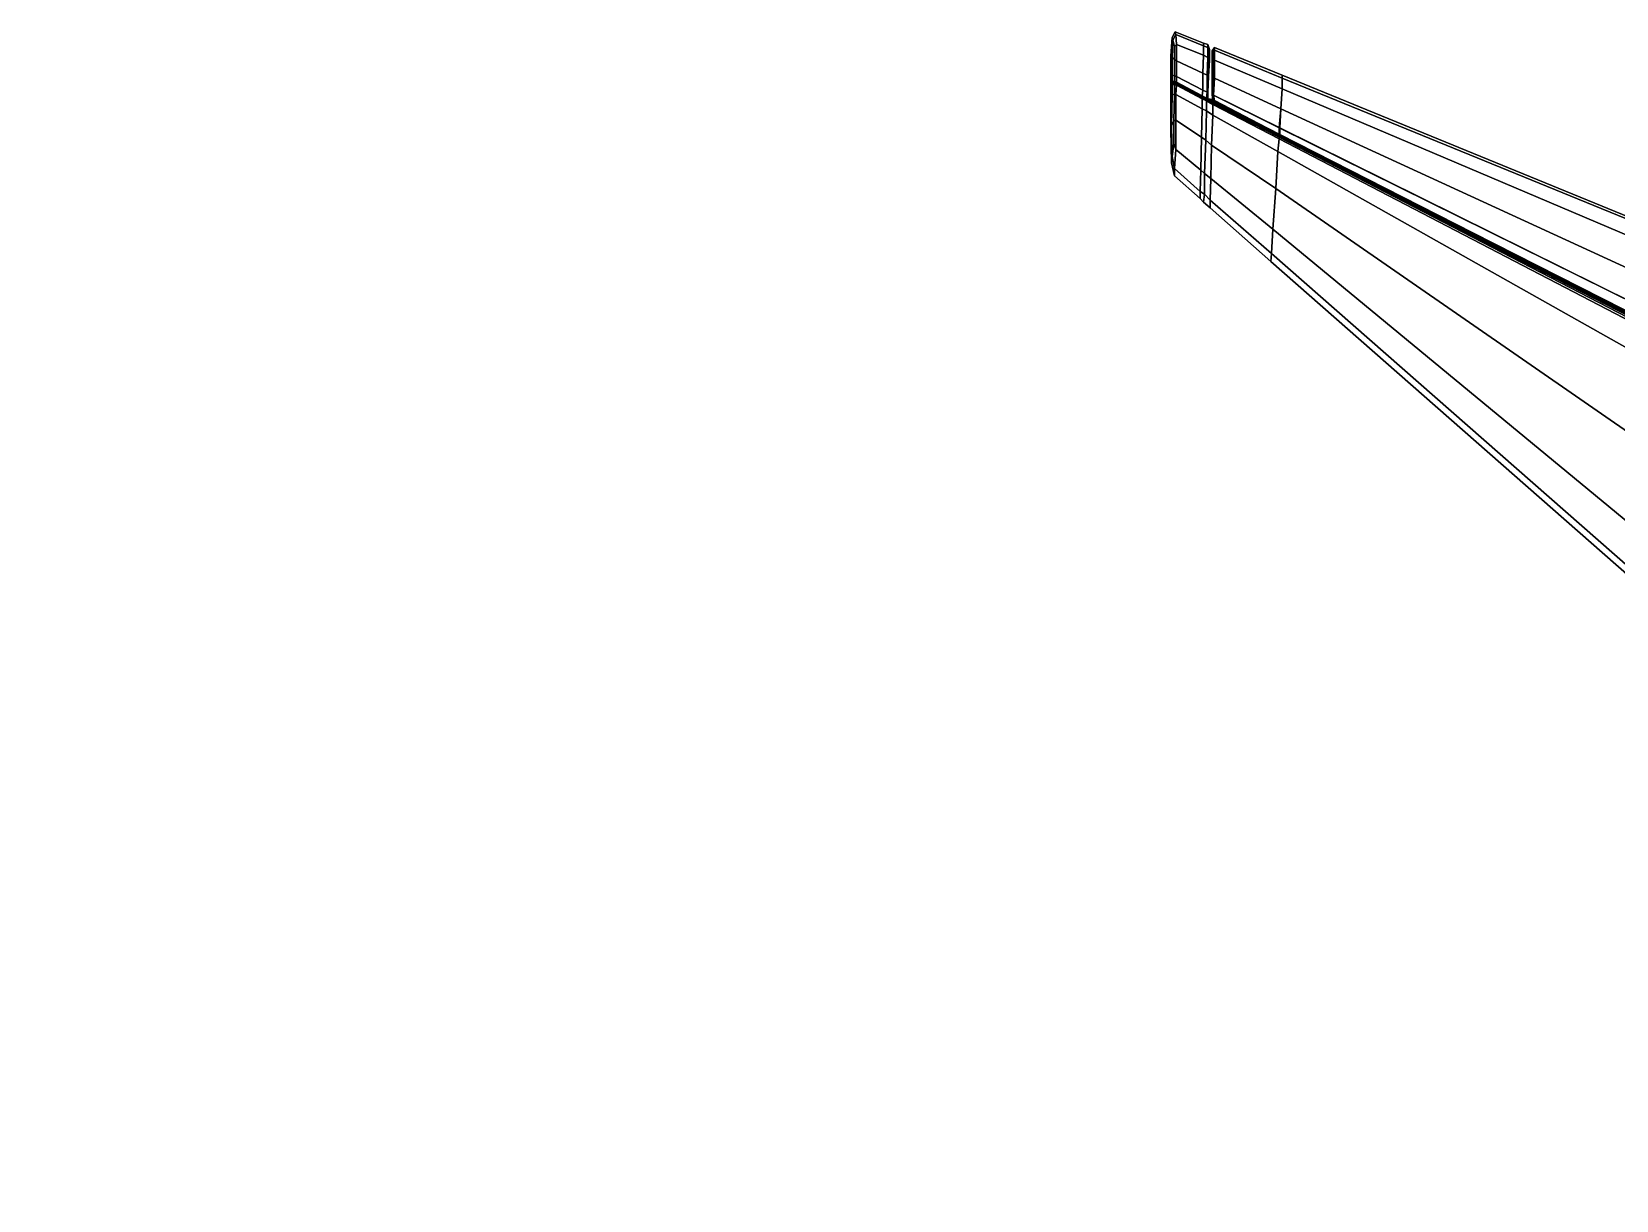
# Model space of a CAD drawing. Extents: x -0.257 to 0.257, y -0.266 to 0.229.
# Drawn here: x -0.2531 to -0.0309, y 0.0654 to 0.2293 of the extents above; entities that cross this region are included whole.
import ezdxf

# ---------------------------------------------------------------- set-up
doc = ezdxf.new("R2010")
doc.units = 0
doc.layers.add('LOWPOLY_AIRPLANE_PLANEBODY', color=252, linetype='CONTINUOUS')

msp = doc.modelspace()

# ---------------------------------------------------------------- meshes
at = {"layer": 'LOWPOLY_AIRPLANE_PLANEBODY'}
mesh = msp.add_polyface(dxfattribs=at)
corners = [(-0.0926, 0.2275, 0.07), (-0.0929, 0.2272, 0.07), (-0.0931, 0.2281, 0.0698), (-0.0927, 0.2289, 0.0698), (-0.0932, 0.2285, 0.0696), (-0.0928, 0.2293, 0.0696), (-0.0931, 0.2281, 0.0694), (-0.0927, 0.2289, 0.0694), (-0.0929, 0.2272, 0.0692), (-0.0926, 0.2275, 0.0692), (-0.0926, 0.223, 0.0704), (-0.0929, 0.2231, 0.0704), (-0.0929, 0.2254, 0.0702), (-0.0926, 0.2252, 0.0702), (-0.0926, 0.223, 0.0687), (-0.0926, 0.2252, 0.0689), (-0.0929, 0.2254, 0.069), (-0.0929, 0.2231, 0.0689), (-0.0932, 0.2232, 0.0692), (-0.0932, 0.2257, 0.0693), (-0.0934, 0.2259, 0.0696), (-0.0934, 0.2232, 0.0696), (-0.0932, 0.2257, 0.0699), (-0.0932, 0.2232, 0.07), (-0.0932, 0.2221, 0.0692), (-0.0932, 0.2222, 0.0692), (-0.0934, 0.2222, 0.0696), (-0.0934, 0.2221, 0.0696), (-0.0932, 0.2222, 0.0701), (-0.0932, 0.2221, 0.0701), (-0.0926, 0.2222, 0.0705), (-0.0929, 0.2223, 0.0704), (-0.0926, 0.2221, 0.0705), (-0.0929, 0.2222, 0.0704), (-0.0934, 0.2223, 0.0696), (-0.0932, 0.2223, 0.0701), (-0.0932, 0.2223, 0.0692), (-0.0926, 0.2221, 0.0687), (-0.0926, 0.2222, 0.0687), (-0.0929, 0.2223, 0.0688), (-0.0929, 0.2222, 0.0688), (-0.0889, 0.2235, 0.0683), (-0.0889, 0.2211, 0.0679), (-0.0888, 0.226, 0.0687), (-0.0888, 0.2273, 0.069), (-0.0888, 0.2277, 0.0692), (-0.0888, 0.2273, 0.0694), (-0.0888, 0.226, 0.0696), (-0.0889, 0.2235, 0.0698), (-0.0889, 0.2211, 0.0699), (-0.0929, 0.2221, 0.0688)]
mesh.append_faces([[corners[k] for k in face] for face in [(0, 1, 2, 3), (3, 2, 4, 5), (5, 4, 6, 7), (7, 6, 8, 9), (10, 11, 12, 13), (13, 12, 1, 0), (14, 15, 16, 17), (15, 9, 8, 16), (18, 19, 20, 21), (19, 6, 4, 20), (21, 20, 22, 23), (20, 4, 2, 22), (24, 25, 26, 27), (27, 26, 28, 29), (10, 30, 31, 11), (30, 32, 33, 31), (26, 34, 35, 28), (34, 21, 23, 35), (25, 36, 34, 26), (36, 18, 21, 34), (37, 38, 39, 40), (38, 14, 17, 39), (41, 15, 14, 42), (43, 9, 15, 41), (44, 7, 9, 43), (45, 5, 7, 44), (46, 3, 5, 45), (47, 0, 3, 46), (48, 13, 0, 47), (49, 10, 13, 48), (35, 31, 33, 28), (23, 11, 31, 35), (22, 12, 11, 23), (2, 1, 12, 22), (19, 16, 8, 6), (18, 17, 16, 19), (36, 39, 17, 18), (25, 40, 39, 36), (24, 50, 40, 25)]])
mesh = msp.add_polyface(dxfattribs=at)
corners = [(-0.088, 0.2253, 0.0691), (-0.088, 0.2268, 0.0691), (-0.0881, 0.2269, 0.069), (-0.0881, 0.2256, 0.0687), (-0.0881, 0.2269, 0.0693), (-0.0881, 0.2256, 0.0695), (-0.0884, 0.2197, 0.0698), (-0.089, 0.22, 0.0699), (-0.089, 0.2201, 0.0699), (-0.0884, 0.2198, 0.0698), (-0.089, 0.2202, 0.0699), (-0.0884, 0.2199, 0.0698), (-0.089, 0.2201, 0.0678), (-0.0884, 0.2198, 0.0676), (-0.0884, 0.2199, 0.0676), (-0.089, 0.2202, 0.0678), (-0.089, 0.22, 0.0678), (-0.0884, 0.2197, 0.0676), (-0.0889, 0.2235, 0.0683), (-0.0883, 0.2232, 0.0682), (-0.0882, 0.2257, 0.0686), (-0.0888, 0.226, 0.0687), (-0.0889, 0.2211, 0.0679), (-0.0883, 0.2208, 0.0678), (-0.0882, 0.2271, 0.0689), (-0.0882, 0.2275, 0.0692), (-0.0888, 0.2277, 0.0692), (-0.0888, 0.2273, 0.069), (-0.0882, 0.2257, 0.0696), (-0.0882, 0.2271, 0.0694), (-0.0888, 0.226, 0.0696), (-0.0888, 0.2273, 0.0694), (-0.0883, 0.2208, 0.0698), (-0.0889, 0.2211, 0.0699), (-0.0889, 0.2235, 0.0698), (-0.0883, 0.2232, 0.0697), (-0.0884, 0.22, 0.0677), (-0.0882, 0.2199, 0.0679), (-0.0882, 0.2208, 0.068), (-0.089, 0.2203, 0.0678), (-0.0882, 0.2208, 0.0688), (-0.0882, 0.2199, 0.0687), (-0.0882, 0.2199, 0.0695), (-0.0882, 0.2208, 0.0695), (-0.0884, 0.22, 0.0698), (-0.089, 0.2203, 0.0699), (-0.0875, 0.223, 0.0694), (-0.0876, 0.2205, 0.0694), (-0.0876, 0.2206, 0.0687), (-0.0876, 0.2228, 0.0688), (-0.0881, 0.2232, 0.0695), (-0.0881, 0.223, 0.0689), (-0.0881, 0.2232, 0.0684), (-0.0882, 0.2198, 0.0696), (-0.0875, 0.2198, 0.0686), (-0.0875, 0.2197, 0.0693), (-0.0874, 0.2197, 0.068), (-0.088, 0.2197, 0.0695)]
mesh.append_faces([[corners[k] for k in face] for face in [(0, 1, 2, 3), (4, 1, 0, 5), (6, 7, 8, 9), (9, 8, 10, 11), (12, 13, 14, 15), (16, 17, 13, 12), (18, 19, 20, 21), (22, 23, 19, 18), (2, 24, 20, 3), (25, 26, 27, 24), (24, 27, 21, 20), (5, 28, 29, 4), (28, 30, 31, 29), (29, 31, 26, 25), (32, 33, 34, 35), (35, 34, 30, 28), (23, 36, 37, 38), (22, 39, 36, 23), (39, 15, 14, 36), (40, 41, 42, 43), (38, 37, 41, 40), (32, 44, 45, 33), (43, 42, 44, 32), (44, 11, 10, 45), (1, 4, 29, 25), (46, 47, 48, 49), (5, 50, 35, 28), (0, 51, 50, 5), (3, 52, 51, 0), (20, 19, 52, 3), (19, 23, 38, 52), (52, 38, 40, 51), (51, 40, 43, 50), (50, 43, 32, 35), (11, 44, 42, 53), (41, 54, 55, 42), (37, 56, 54, 41), (57, 53, 42, 42), (24, 2, 1, 25)]])
mesh = msp.add_polyface(dxfattribs=at)
corners = [(-0.0873, 0.2253, 0.0694), (-0.0875, 0.2254, 0.0694), (-0.0875, 0.2267, 0.0692), (-0.0873, 0.2267, 0.0692), (-0.0873, 0.2267, 0.0688), (-0.0875, 0.2267, 0.0689), (-0.0875, 0.2254, 0.0686), (-0.0873, 0.2253, 0.0684), (-0.0782, 0.2143, 0.0652), (-0.0875, 0.2191, 0.0674), (-0.0875, 0.2176, 0.0673), (-0.0784, 0.2125, 0.065), (-0.0782, 0.2145, 0.0652), (-0.0875, 0.2193, 0.0674), (-0.0793, 0.1982, 0.0648), (-0.0879, 0.2057, 0.0671), (-0.0879, 0.2046, 0.0679), (-0.0794, 0.1971, 0.0659), (-0.0791, 0.2016, 0.0642), (-0.0878, 0.2087, 0.0666), (-0.0793, 0.1982, 0.067), (-0.0879, 0.2057, 0.0687), (-0.0878, 0.2087, 0.0693), (-0.0791, 0.2016, 0.0678), (-0.0782, 0.2143, 0.0683), (-0.0875, 0.2191, 0.0697), (-0.0875, 0.2193, 0.0697), (-0.0782, 0.2145, 0.0683), (-0.0784, 0.2125, 0.0682), (-0.0875, 0.2176, 0.0697), (-0.0876, 0.2251, 0.069), (-0.0876, 0.2266, 0.069), (-0.0875, 0.2193, 0.0697), (-0.0782, 0.2146, 0.0682), (-0.0782, 0.2146, 0.0652), (-0.0875, 0.2193, 0.0674), (-0.0782, 0.2147, 0.0654), (-0.0874, 0.2194, 0.0675), (-0.0787, 0.2073, 0.0681), (-0.0877, 0.2134, 0.0696), (-0.0787, 0.2073, 0.0645), (-0.0877, 0.2134, 0.0668), (-0.0874, 0.2204, 0.0696), (-0.0874, 0.2196, 0.0694), (-0.0875, 0.2197, 0.0693), (-0.0876, 0.2205, 0.0694), (-0.0876, 0.2206, 0.0687), (-0.0875, 0.2198, 0.0686), (-0.0874, 0.2197, 0.068), (-0.0876, 0.2205, 0.0679), (-0.0873, 0.2196, 0.0678), (-0.0874, 0.2204, 0.0677), (-0.0877, 0.2195, 0.0697), (-0.0873, 0.2271, 0.069), (-0.0875, 0.223, 0.0683), (-0.0873, 0.2228, 0.068), (-0.0876, 0.2228, 0.0688), (-0.0875, 0.223, 0.0694), (-0.0873, 0.2228, 0.0696), (-0.0877, 0.2196, 0.0695), (-0.0874, 0.2194, 0.0696), (-0.0873, 0.2194, 0.0678), (-0.0872, 0.2194, 0.068), (-0.0871, 0.2195, 0.0681), (-0.0872, 0.2196, 0.068), (-0.0873, 0.2196, 0.0691), (-0.0874, 0.2194, 0.0694), (-0.0873, 0.2195, 0.0691), (-0.0874, 0.2195, 0.0691)]
mesh.append_faces([[corners[k] for k in face] for face in [(0, 1, 2, 3), (4, 5, 6, 7), (8, 9, 10, 11), (12, 13, 9, 8), (14, 15, 16, 17), (18, 19, 15, 14), (20, 21, 22, 23), (17, 16, 21, 20), (24, 25, 26, 27), (28, 29, 25, 24), (30, 31, 2, 1), (5, 31, 30, 6), (27, 26, 32, 33), (12, 34, 35, 13), (34, 36, 37, 35), (28, 38, 39, 29), (38, 23, 22, 39), (40, 41, 19, 18), (11, 10, 41, 40), (42, 43, 44, 45), (46, 47, 48, 49), (45, 44, 47, 46), (49, 48, 50, 51), (26, 52, 32, 32), (4, 53, 31, 5), (31, 53, 3, 2), (6, 54, 55, 7), (30, 56, 54, 6), (1, 57, 56, 30), (0, 58, 57, 1), (58, 42, 45, 57), (56, 46, 49, 54), (54, 49, 51, 55), (59, 44, 43, 60), (48, 61, 62, 50), (63, 64, 50, 62), (60, 43, 65, 66), (67, 68, 66, 65)]])
mesh = msp.add_polyface(dxfattribs=at)
corners = [(-0.0778, 0.2228, 0.0675), (-0.0873, 0.2267, 0.0692), (-0.0873, 0.2271, 0.069), (-0.0778, 0.2232, 0.0672), (-0.0778, 0.2213, 0.0677), (-0.0873, 0.2253, 0.0694), (-0.0778, 0.2228, 0.067), (-0.0873, 0.2267, 0.0688), (-0.0873, 0.2253, 0.0684), (-0.0778, 0.2213, 0.0666), (-0.0874, 0.2204, 0.0677), (-0.0781, 0.2158, 0.0656), (-0.078, 0.2185, 0.066), (-0.0873, 0.2228, 0.068), (-0.078, 0.2185, 0.068), (-0.0873, 0.2228, 0.0696), (-0.0782, 0.2158, 0.0681), (-0.0874, 0.2204, 0.0696), (-0.0782, 0.2146, 0.0682), (-0.0875, 0.2193, 0.0697), (-0.0874, 0.2194, 0.0696), (-0.0782, 0.2147, 0.0681), (-0.0783, 0.2148, 0.0675), (-0.0873, 0.2195, 0.0691), (-0.0873, 0.2196, 0.0691), (-0.0782, 0.2149, 0.0676), (-0.0783, 0.2147, 0.0675), (-0.0874, 0.2195, 0.0691), (-0.0872, 0.2196, 0.068), (-0.0871, 0.2195, 0.0681), (-0.078, 0.2147, 0.066), (-0.078, 0.2148, 0.066), (-0.0872, 0.2194, 0.068), (-0.078, 0.2147, 0.0659), (-0.0874, 0.2194, 0.0694), (-0.0782, 0.2147, 0.0678), (-0.0782, 0.2149, 0.0679), (-0.0874, 0.2196, 0.0694), (-0.0873, 0.2196, 0.0678), (-0.0781, 0.2149, 0.0657), (-0.0782, 0.2147, 0.0654), (-0.0781, 0.2147, 0.0657), (-0.0873, 0.2194, 0.0678), (-0.0874, 0.2194, 0.0675), (-0.0237, 0.187, 0.0532), (-0.0238, 0.1868, 0.053), (-0.0237, 0.1871, 0.0531), (-0.0238, 0.1872, 0.0528), (-0.0236, 0.1888, 0.0531), (-0.023, 0.1932, 0.0545), (-0.0224, 0.1978, 0.0561), (-0.0221, 0.2, 0.0568), (-0.0221, 0.2004, 0.057), (-0.0221, 0.2, 0.0572), (-0.0224, 0.1978, 0.0576), (-0.023, 0.1932, 0.0585), (-0.0236, 0.1888, 0.0593), (-0.0239, 0.1873, 0.0594), (-0.0239, 0.1872, 0.0591), (-0.024, 0.1871, 0.059), (-0.024, 0.187, 0.0591), (-0.0239, 0.1869, 0.0594), (-0.0239, 0.1869, 0.0597)]
mesh.append_faces([[corners[k] for k in face] for face in [(0, 1, 2, 3), (4, 5, 1, 0), (6, 7, 8, 9), (3, 2, 7, 6), (10, 11, 12, 13), (13, 12, 9, 8), (14, 15, 5, 4), (16, 17, 15, 14), (18, 19, 20, 21), (22, 23, 24, 25), (26, 27, 23, 22), (28, 29, 30, 31), (29, 32, 33, 30), (20, 34, 35, 21), (34, 27, 26, 35), (16, 36, 37, 17), (36, 25, 24, 37), (10, 38, 39, 11), (38, 28, 31, 39), (40, 41, 42, 43), (41, 33, 32, 42), (44, 30, 33, 45), (46, 31, 30, 44), (47, 39, 31, 46), (48, 11, 39, 47), (49, 12, 11, 48), (50, 9, 12, 49), (51, 6, 9, 50), (52, 3, 6, 51), (53, 0, 3, 52), (54, 4, 0, 53), (55, 14, 4, 54), (56, 16, 14, 55), (57, 36, 16, 56), (58, 25, 36, 57), (59, 22, 25, 58), (60, 26, 22, 59), (61, 35, 26, 60), (62, 21, 35, 61)]])
mesh = msp.add_polyface(dxfattribs=at)
corners = [(-0.0934, 0.2202, 0.0696), (-0.0934, 0.2218, 0.0696), (-0.0932, 0.2219, 0.0701), (-0.0932, 0.2204, 0.07), (-0.0934, 0.222, 0.0696), (-0.0932, 0.222, 0.0701), (-0.0932, 0.2204, 0.0691), (-0.0932, 0.2219, 0.0692), (-0.0932, 0.222, 0.0692), (-0.0927, 0.2205, 0.0705), (-0.0929, 0.2206, 0.0704), (-0.0929, 0.2219, 0.0704), (-0.0926, 0.2218, 0.0705), (-0.0929, 0.222, 0.0704), (-0.0926, 0.2219, 0.0705), (-0.0926, 0.2219, 0.0686), (-0.0929, 0.222, 0.0688), (-0.0929, 0.2219, 0.0688), (-0.0926, 0.2218, 0.0686), (-0.0929, 0.2206, 0.0687), (-0.0927, 0.2205, 0.0685), (-0.0926, 0.222, 0.0686), (-0.0929, 0.2221, 0.0688), (-0.0926, 0.2221, 0.0687), (-0.0929, 0.2222, 0.0688), (-0.0932, 0.2221, 0.0692), (-0.0934, 0.2221, 0.0696), (-0.0932, 0.2221, 0.0701), (-0.0929, 0.2221, 0.0704), (-0.0926, 0.222, 0.0705), (-0.0929, 0.2222, 0.0704), (-0.0926, 0.2221, 0.0705), (-0.0927, 0.2169, 0.0704), (-0.093, 0.2168, 0.0703), (-0.0933, 0.2161, 0.0688), (-0.0934, 0.2156, 0.0694), (-0.093, 0.2168, 0.0684), (-0.0927, 0.2169, 0.0682), (-0.089, 0.2199, 0.0678), (-0.089, 0.2185, 0.0676), (-0.089, 0.22, 0.0678), (-0.089, 0.2201, 0.0678), (-0.089, 0.2202, 0.0678), (-0.089, 0.2203, 0.0678), (-0.0926, 0.2222, 0.0687), (-0.0889, 0.2211, 0.0679), (-0.0926, 0.223, 0.0687), (-0.089, 0.2203, 0.0699), (-0.0926, 0.2222, 0.0705), (-0.0926, 0.223, 0.0704), (-0.0889, 0.2211, 0.0699), (-0.089, 0.2202, 0.0699), (-0.089, 0.2201, 0.0699), (-0.089, 0.22, 0.0699), (-0.089, 0.2199, 0.0699), (-0.089, 0.2185, 0.0699), (-0.0933, 0.2161, 0.0699), (-0.0932, 0.2222, 0.0701)]
mesh.append_faces([[corners[k] for k in face] for face in [(0, 1, 2, 3), (1, 4, 5, 2), (6, 7, 1, 0), (7, 8, 4, 1), (9, 10, 11, 12), (12, 11, 13, 14), (15, 16, 17, 18), (18, 17, 19, 20), (15, 21, 22, 16), (21, 23, 24, 22), (8, 25, 26, 4), (4, 26, 27, 5), (14, 13, 28, 29), (29, 28, 30, 31), (9, 32, 33, 10), (34, 6, 0, 35), (20, 19, 36, 37), (38, 18, 20, 39), (40, 15, 18, 38), (41, 21, 15, 40), (42, 23, 21, 41), (43, 44, 23, 42), (45, 46, 44, 43), (47, 48, 49, 50), (51, 31, 48, 47), (52, 29, 31, 51), (53, 14, 29, 52), (54, 12, 14, 53), (55, 9, 12, 54), (3, 10, 33, 56), (2, 11, 10, 3), (5, 13, 11, 2), (27, 28, 13, 5), (57, 30, 28, 27), (8, 16, 22, 25), (7, 17, 16, 8), (6, 19, 17, 7), (34, 36, 19, 6)]])
mesh = msp.add_polyface(dxfattribs=at)
corners = [(-0.2451, 0.0584, 0.0629), (-0.2518, 0.061, 0.0637), (-0.2518, 0.0601, 0.0633), (-0.2451, 0.0574, 0.0625), (-0.2451, 0.0587, 0.0632), (-0.2518, 0.0613, 0.0639), (-0.2451, 0.0584, 0.0634), (-0.2518, 0.061, 0.0642), (-0.2451, 0.0574, 0.0638), (-0.2518, 0.0601, 0.0645), (-0.2451, 0.0556, 0.0643), (-0.2518, 0.0585, 0.065), (-0.2518, 0.0585, 0.0627), (-0.2451, 0.0556, 0.0619), (-0.2527, 0.0611, 0.0637), (-0.2531, 0.0612, 0.0638), (-0.2531, 0.0603, 0.0634), (-0.2527, 0.0601, 0.0634), (-0.2527, 0.0569, 0.0623), (-0.2527, 0.0584, 0.0628), (-0.2531, 0.0586, 0.0628), (-0.2531, 0.057, 0.0624), (-0.2527, 0.0569, 0.0655), (-0.2531, 0.057, 0.0655), (-0.2531, 0.0586, 0.0651), (-0.2527, 0.0584, 0.0651), (-0.2531, 0.0603, 0.0646), (-0.2527, 0.0601, 0.0646), (-0.2518, 0.0569, 0.0654), (-0.2518, 0.0569, 0.0623), (-0.2527, 0.0613, 0.064), (-0.2527, 0.0611, 0.0643), (-0.0888, 0.2054, 0.0681), (-0.0893, 0.2059, 0.0682), (-0.0893, 0.2069, 0.069), (-0.0887, 0.2065, 0.0689), (-0.0927, 0.2128, 0.068), (-0.093, 0.2136, 0.0683), (-0.0932, 0.2118, 0.0685), (-0.0929, 0.2101, 0.0684), (-0.0933, 0.2109, 0.0692), (-0.0929, 0.2091, 0.0691), (-0.0932, 0.2118, 0.0698), (-0.0929, 0.2101, 0.0697), (-0.093, 0.2136, 0.0701), (-0.0927, 0.2128, 0.0702), (-0.0927, 0.2169, 0.0704), (-0.093, 0.2168, 0.0703), (-0.0934, 0.2156, 0.0694), (-0.0933, 0.2161, 0.0699), (-0.0934, 0.2202, 0.0696), (-0.0932, 0.2204, 0.07), (-0.0933, 0.2161, 0.0688), (-0.0927, 0.2169, 0.0682), (-0.093, 0.2168, 0.0684), (-0.0893, 0.2069, 0.0675), (-0.0892, 0.2099, 0.067), (-0.0891, 0.2145, 0.0672), (-0.089, 0.2185, 0.0676), (-0.0927, 0.2205, 0.0685), (-0.0891, 0.2145, 0.0698), (-0.0927, 0.2205, 0.0705), (-0.089, 0.2185, 0.0699), (-0.0892, 0.2099, 0.0696)]
mesh.append_faces([[corners[k] for k in face] for face in [(0, 1, 2, 3), (4, 5, 1, 0), (5, 4, 6, 7), (7, 6, 8, 9), (10, 11, 9, 8), (12, 13, 3, 2), (14, 15, 16, 17), (18, 19, 20, 21), (19, 17, 16, 20), (22, 23, 24, 25), (25, 24, 26, 27), (28, 22, 25, 11), (12, 19, 18, 29), (2, 17, 19, 12), (1, 14, 17, 2), (5, 30, 14, 1), (7, 31, 30, 5), (9, 27, 31, 7), (11, 25, 27, 9), (32, 33, 34, 35), (36, 37, 38, 39), (39, 38, 40, 41), (41, 40, 42, 43), (43, 42, 44, 45), (46, 45, 44, 47), (40, 48, 49, 42), (48, 50, 51, 49), (38, 52, 48, 40), (53, 54, 37, 36), (33, 41, 43, 34), (55, 39, 41, 33), (56, 36, 39, 55), (57, 53, 36, 56), (58, 59, 53, 57), (60, 46, 61, 62), (63, 45, 46, 60), (34, 43, 45, 63), (49, 47, 44, 42), (38, 37, 54, 52)]])
mesh = msp.add_polyface(dxfattribs=at)
corners = [(-0.0875, 0.2193, 0.0697), (-0.0877, 0.2195, 0.0697), (-0.0877, 0.2196, 0.0695), (-0.0874, 0.2194, 0.0696), (-0.088, 0.2196, 0.0698), (-0.088, 0.2197, 0.0695), (-0.0882, 0.2197, 0.0698), (-0.0882, 0.2198, 0.0696), (-0.0884, 0.2198, 0.0698), (-0.0884, 0.2199, 0.0698), (-0.0884, 0.2182, 0.0698), (-0.089, 0.2185, 0.0699), (-0.089, 0.2199, 0.0699), (-0.0884, 0.2196, 0.0698), (-0.089, 0.22, 0.0699), (-0.0884, 0.2197, 0.0698), (-0.0887, 0.2065, 0.0689), (-0.0893, 0.2069, 0.069), (-0.0892, 0.2099, 0.0696), (-0.0887, 0.2094, 0.0695), (-0.0887, 0.2094, 0.0669), (-0.0892, 0.2099, 0.067), (-0.0893, 0.2069, 0.0675), (-0.0887, 0.2065, 0.0673), (-0.0893, 0.2059, 0.0682), (-0.0888, 0.2054, 0.0681), (-0.0884, 0.2197, 0.0676), (-0.089, 0.22, 0.0678), (-0.089, 0.2199, 0.0678), (-0.0884, 0.2196, 0.0676), (-0.089, 0.2185, 0.0676), (-0.0884, 0.2182, 0.0675), (-0.0885, 0.2141, 0.0697), (-0.0891, 0.2145, 0.0698), (-0.0891, 0.2145, 0.0672), (-0.0885, 0.2141, 0.0671), (-0.0879, 0.2046, 0.0679), (-0.0879, 0.2057, 0.0687), (-0.0879, 0.2195, 0.0698), (-0.0875, 0.2176, 0.0697), (-0.0875, 0.2191, 0.0697), (-0.0877, 0.2134, 0.0696), (-0.0878, 0.2087, 0.0693), (-0.0875, 0.2191, 0.0674), (-0.0875, 0.2176, 0.0673), (-0.0879, 0.2057, 0.0671), (-0.0878, 0.2087, 0.0666), (-0.0877, 0.2134, 0.0668), (-0.0875, 0.2193, 0.0674), (-0.0875, 0.2193, 0.0674), (-0.0884, 0.2198, 0.0676), (-0.0874, 0.2194, 0.0675), (-0.0884, 0.2199, 0.0676), (-0.0873, 0.2194, 0.0678), (-0.0884, 0.22, 0.0677), (-0.0874, 0.2197, 0.068), (-0.0882, 0.2199, 0.0679), (-0.0875, 0.2197, 0.0693), (-0.0882, 0.2199, 0.0695), (-0.0875, 0.2193, 0.0697)]
mesh.append_faces([[corners[k] for k in face] for face in [(0, 1, 2, 3), (1, 4, 5, 2), (4, 6, 7, 5), (6, 8, 9, 7), (10, 11, 12, 13), (13, 12, 14, 15), (16, 17, 18, 19), (20, 21, 22, 23), (23, 22, 24, 25), (26, 27, 28, 29), (29, 28, 30, 31), (10, 32, 33, 11), (32, 19, 18, 33), (31, 30, 34, 35), (35, 34, 21, 20), (36, 25, 16, 37), (15, 38, 13, 13), (39, 10, 13, 40), (41, 32, 10, 39), (42, 19, 32, 41), (37, 16, 19, 42), (43, 29, 31, 44), (45, 23, 25, 36), (46, 20, 23, 45), (47, 35, 20, 46), (44, 31, 35, 47), (48, 26, 29, 43), (49, 50, 26, 48), (51, 52, 50, 49), (52, 51, 53, 54), (53, 55, 56, 54), (5, 57, 2, 2), (5, 58, 57, 57), (15, 6, 4, 38), (8, 6, 15, 15), (38, 4, 1, 59), (40, 38, 59, 59), (13, 38, 40, 40)]])
mesh = msp.add_polyface(dxfattribs=at)
corners = [(-0.0147, 0.1817, 0.0584), (-0.0239, 0.1864, 0.0598), (-0.0239, 0.1867, 0.0598), (-0.0147, 0.182, 0.0584), (-0.0239, 0.1869, 0.0597), (-0.0147, 0.1821, 0.0583), (-0.0147, 0.1817, 0.0501), (-0.0239, 0.1864, 0.0523), (-0.024, 0.1861, 0.0522), (-0.0147, 0.1814, 0.05), (-0.0239, 0.1867, 0.0523), (-0.0147, 0.182, 0.0501), (-0.0146, 0.1821, 0.0502), (-0.0238, 0.1868, 0.0524), (-0.023, 0.1932, 0.0545), (-0.0137, 0.1889, 0.0525), (-0.013, 0.1939, 0.0543), (-0.0224, 0.1978, 0.0561), (-0.0236, 0.1888, 0.0531), (-0.0144, 0.1842, 0.0509), (-0.0126, 0.1965, 0.0552), (-0.0221, 0.2004, 0.057), (-0.0221, 0.2, 0.0568), (-0.0127, 0.1961, 0.055), (-0.013, 0.1939, 0.0559), (-0.0224, 0.1978, 0.0576), (-0.0221, 0.2, 0.0572), (-0.0127, 0.1961, 0.0554), (-0.0144, 0.1842, 0.0579), (-0.0236, 0.1888, 0.0593), (-0.023, 0.1932, 0.0585), (-0.0137, 0.1889, 0.0569), (-0.0237, 0.1871, 0.0531), (-0.0237, 0.187, 0.0532), (-0.0147, 0.1823, 0.0508), (-0.0147, 0.1825, 0.0508), (-0.0238, 0.1868, 0.053), (-0.0147, 0.1821, 0.0507), (-0.0148, 0.1826, 0.0578), (-0.0149, 0.1824, 0.0577), (-0.024, 0.1871, 0.059), (-0.0239, 0.1872, 0.0591), (-0.0149, 0.1823, 0.0578), (-0.024, 0.187, 0.0591), (-0.0238, 0.1872, 0.0528), (-0.0146, 0.1826, 0.0506), (-0.0147, 0.1821, 0.0505), (-0.0238, 0.1868, 0.0528), (-0.0147, 0.1826, 0.058), (-0.0239, 0.1873, 0.0594), (-0.0239, 0.1869, 0.0594), (-0.0148, 0.1822, 0.058), (-0.0262, 0.171, 0.0504), (-0.0787, 0.2073, 0.0645), (-0.0791, 0.2016, 0.0642), (-0.028, 0.1594, 0.0497), (-0.0246, 0.1822, 0.0517), (-0.0784, 0.2125, 0.065), (-0.0782, 0.2143, 0.0652), (-0.0782, 0.2145, 0.0652), (-0.0782, 0.2146, 0.0652), (-0.0782, 0.2147, 0.0654), (-0.0781, 0.2147, 0.0657), (-0.078, 0.2147, 0.0659), (-0.0782, 0.2146, 0.0682), (-0.0782, 0.2147, 0.0681), (-0.0782, 0.2145, 0.0683), (-0.024, 0.1861, 0.0598), (-0.0782, 0.2143, 0.0683), (-0.0246, 0.1822, 0.0597), (-0.0784, 0.2125, 0.0682), (-0.0262, 0.171, 0.0595), (-0.0787, 0.2073, 0.0681), (-0.028, 0.1594, 0.0586), (-0.0791, 0.2016, 0.0678)]
mesh.append_faces([[corners[k] for k in face] for face in [(0, 1, 2, 3), (3, 2, 4, 5), (6, 7, 8, 9), (10, 11, 12, 13), (7, 6, 11, 10), (14, 15, 16, 17), (18, 19, 15, 14), (20, 21, 22, 23), (23, 22, 17, 16), (24, 25, 26, 27), (27, 26, 21, 20), (28, 29, 30, 31), (31, 30, 25, 24), (32, 33, 34, 35), (33, 36, 37, 34), (38, 39, 40, 41), (39, 42, 43, 40), (18, 44, 45, 19), (44, 32, 35, 45), (12, 46, 47, 13), (46, 37, 36, 47), (28, 48, 49, 29), (48, 38, 41, 49), (4, 50, 51, 5), (50, 43, 42, 51), (52, 53, 54, 55), (56, 57, 53, 52), (8, 58, 57, 56), (7, 59, 58, 8), (10, 60, 59, 7), (13, 61, 60, 10), (47, 62, 61, 13), (36, 63, 62, 47), (2, 64, 65, 4), (1, 66, 64, 2), (67, 68, 66, 1), (69, 70, 68, 67), (71, 72, 70, 69), (73, 74, 72, 71)]])
mesh = msp.add_polyface(dxfattribs=at)
corners = [(-0.0154, 0.177, 0.0583), (-0.0246, 0.1822, 0.0597), (-0.024, 0.1861, 0.0598), (-0.0147, 0.1814, 0.0584), (-0.0239, 0.1864, 0.0598), (-0.0147, 0.1817, 0.0584), (-0.0205, 0.1454, 0.0519), (-0.0291, 0.1529, 0.0539), (-0.0289, 0.154, 0.0566), (-0.0203, 0.1465, 0.0548), (-0.028, 0.1594, 0.0586), (-0.0193, 0.1522, 0.0571), (-0.0193, 0.1522, 0.0473), (-0.028, 0.1594, 0.0497), (-0.0289, 0.154, 0.0513), (-0.0203, 0.1465, 0.049), (-0.0147, 0.1814, 0.05), (-0.024, 0.1861, 0.0522), (-0.0246, 0.1822, 0.0517), (-0.0154, 0.177, 0.0495), (-0.0173, 0.1648, 0.0581), (-0.0262, 0.171, 0.0595), (-0.0262, 0.171, 0.0504), (-0.0173, 0.1648, 0.048), (-0.0189, 0.1449, 0.0545), (-0.0193, 0.1456, 0.0546), (-0.0183, 0.1513, 0.0569), (-0.0178, 0.149, 0.0575), (-0.0189, 0.1449, 0.0486), (-0.0193, 0.1456, 0.0487), (-0.0195, 0.1445, 0.0517), (-0.0191, 0.144, 0.0516), (-0.0179, 0.1491, 0.0462), (-0.0183, 0.1513, 0.047), (-0.0137, 0.1761, 0.0586), (-0.0156, 0.1635, 0.0584), (-0.0162, 0.1641, 0.0579), (-0.0143, 0.1764, 0.0581), (-0.0157, 0.1636, 0.0473), (-0.0162, 0.1641, 0.0477), (-0.0138, 0.1761, 0.0489), (-0.0143, 0.1764, 0.0492), (-0.0794, 0.1971, 0.0659), (-0.0793, 0.1982, 0.067), (-0.0793, 0.1982, 0.0648), (-0.0791, 0.2016, 0.0642), (-0.0791, 0.2016, 0.0678), (-0.0148, 0.1826, 0.0578), (-0.0148, 0.1822, 0.058), (-0.0149, 0.1823, 0.0578), (-0.0149, 0.1824, 0.0577), (-0.0159, 0.147, 0.0439), (-0.0142, 0.1611, 0.0456), (-0.0148, 0.161, 0.0467), (-0.0166, 0.1469, 0.0451), (-0.0171, 0.1463, 0.0575), (-0.0177, 0.144, 0.0547), (-0.0143, 0.1606, 0.06), (-0.016, 0.1463, 0.0601), (-0.0182, 0.1431, 0.0491), (-0.0172, 0.1469, 0.0467)]
mesh.append_faces([[corners[k] for k in face] for face in [(0, 1, 2, 3), (3, 2, 4, 5), (6, 7, 8, 9), (9, 8, 10, 11), (12, 13, 14, 15), (15, 14, 7, 6), (16, 17, 18, 19), (0, 20, 21, 1), (20, 11, 10, 21), (19, 18, 22, 23), (23, 22, 13, 12), (24, 25, 26, 27), (28, 29, 30, 31), (32, 33, 29, 28), (34, 35, 36, 37), (35, 27, 26, 36), (38, 39, 33, 32), (40, 41, 39, 38), (7, 42, 43, 8), (14, 44, 42, 7), (13, 45, 44, 14), (8, 43, 46, 10), (20, 36, 26, 11), (0, 37, 36, 20), (23, 39, 41, 19), (12, 33, 39, 23), (15, 29, 33, 12), (6, 30, 29, 15), (9, 25, 30, 6), (11, 26, 25, 9), (47, 48, 49, 50), (51, 52, 53, 54), (27, 55, 56, 24), (35, 57, 58, 27), (55, 27, 58, 58), (28, 59, 60, 32), (32, 54, 53, 38), (54, 32, 60, 60)]])

doc.saveas('drawing.dxf')
